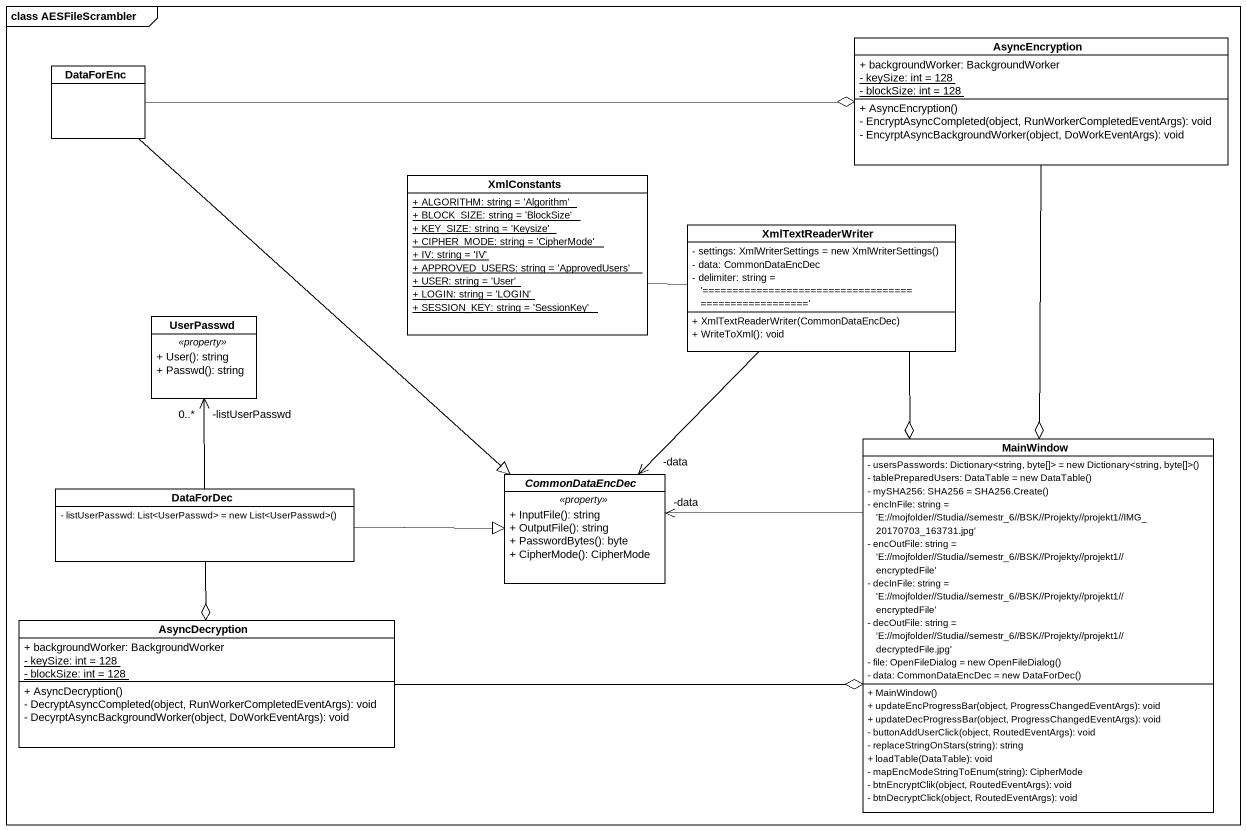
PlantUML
@startuml
mainframe class AESFileScrambler
hide circle
hide empty members
skinparam classAttributeIconSize 0
class AsyncEncryption {
  + backgroundWorker: BackgroundWorker
  {static} - keySize: int = 128
  {static} - blockSize: int = 128
  + AsyncEncryption()
  - EncryptAsyncCompleted(object, RunWorkerCompletedEventArgs): void
  - EncyrptAsyncBackgroundWorker(object, DoWorkEventArgs): void
}
class DataForEnc
class XmlConstants {
  {static} + ALGORITHM: string = 'Algorithm'
  {static} + BLOCK_SIZE: string = 'BlockSize'
  {static} + KEY_SIZE: string = 'Keysize'
  {static} + CIPHER_MODE: string = 'CipherMode'
  {static} + IV: string = 'IV'
  {static} + APPROVED_USERS: string = 'ApprovedUsers'
  {static} + USER: string = 'User'
  {static} + LOGIN: string = 'LOGIN'
  {static} + SESSION_KEY: string = 'SessionKey'
}
class XmlTextReaderWriter {
  {field} - settings: XmlWriterSettings = new XmlWriterSettings()
  - data: CommonDataEncDec
  - delimiter: string = '====================================================='
  + XmlTextReaderWriter(CommonDataEncDec)
  + WriteToXml(): void
}
class UserPasswd {
  .. <<property>> ..
  + User(): string
  + Passwd(): string
}
class MainWindow {
  {field} - usersPasswords: Dictionary<string, byte[]> = new Dictionary<string, byte[]>()
  {field} - tablePreparedUsers: DataTable = new DataTable()
  {field} - mySHA256: SHA256 = SHA256.Create()
  - encInFile: string = 'E:~//mojfolder~//Studia~//semestr_6~//BSK~//Projekty~//projekt1~//IMG_20170703_163731.jpg'
  - encOutFile: string = 'E:~//mojfolder~//Studia~//semestr_6~//BSK~//Projekty~//projekt1~//encryptedFile'
  - decInFile: string = 'E:~//mojfolder~//Studia~//semestr_6~//BSK~//Projekty~//projekt1~//encryptedFile'
  - decOutFile: string = 'E:~//mojfolder~//Studia~//semestr_6~//BSK~//Projekty~//projekt1~//decryptedFile.jpg'
  {field} - file: OpenFileDialog = new OpenFileDialog()
  {field} - data: CommonDataEncDec = new DataForDec()
  + MainWindow()
  + updateEncProgressBar(object, ProgressChangedEventArgs): void
  + updateDecProgressBar(object, ProgressChangedEventArgs): void
  - buttonAddUserClick(object, RoutedEventArgs): void
  - replaceStringOnStars(string): string
  + loadTable(DataTable): void
  - mapEncModeStringToEnum(string): CipherMode
  - btnEncryptClik(object, RoutedEventArgs): void
  - btnDecryptClick(object, RoutedEventArgs): void
}
class DataForDec {
  {field} - listUserPasswd: List<UserPasswd> = new List<UserPasswd>()
}
abstract class CommonDataEncDec {
  .. <<property>> ..
  + InputFile(): string
  + OutputFile(): string
  + PasswordBytes(): byte
  + CipherMode(): CipherMode
}
class AsyncDecryption {
  + backgroundWorker: BackgroundWorker
  {static} - keySize: int = 128
  {static} - blockSize: int = 128
  + AsyncDecryption()
  - DecryptAsyncCompleted(object, RunWorkerCompletedEventArgs): void
  - DecyrptAsyncBackgroundWorker(object, DoWorkEventArgs): void
}
AsyncEncryption --o MainWindow
DataForEnc -right-o AsyncEncryption
DataForEnc --|> CommonDataEncDec
XmlTextReaderWriter -left- XmlConstants
XmlTextReaderWriter --o MainWindow
XmlTextReaderWriter --> "-data" CommonDataEncDec
MainWindow -left-> "-data" CommonDataEncDec
DataForDec -up-> "-listUserPasswd\n0..*" UserPasswd
DataForDec -right-|> CommonDataEncDec
DataForDec --o AsyncDecryption
AsyncDecryption -right-o MainWindow
@enduml
